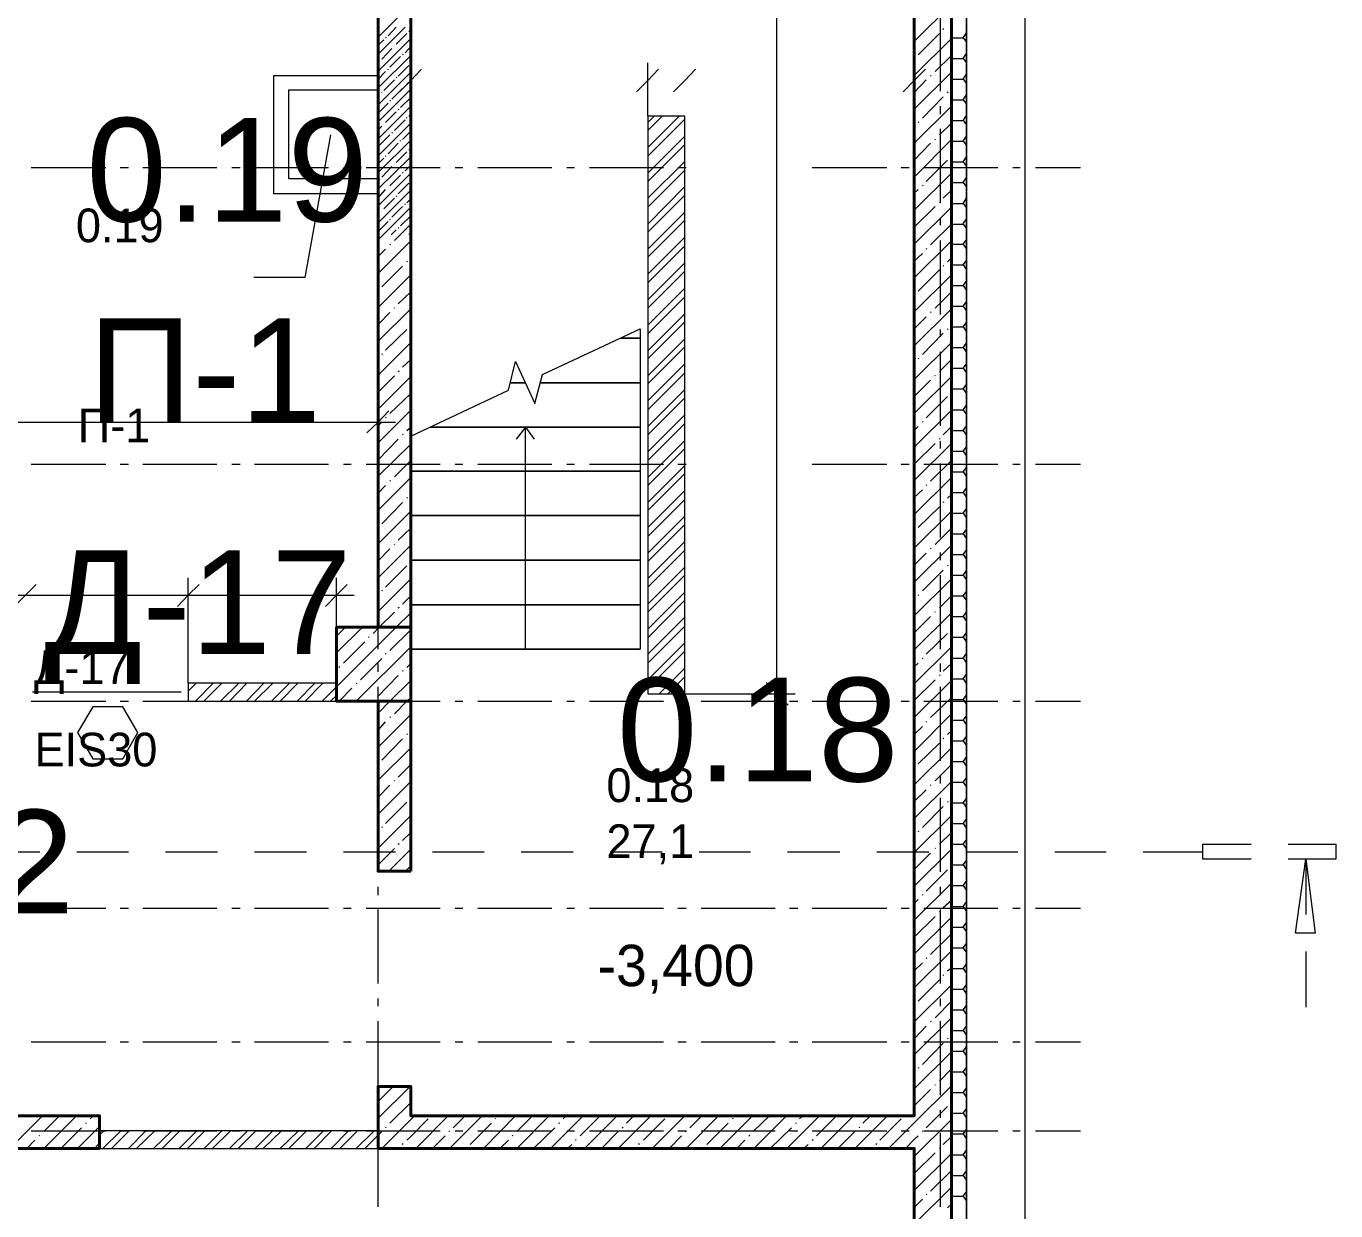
# Model space of a CAD drawing. Header units: millimetres. Extents: x -249154 to 415037, y -45458 to 354837.
# Drawn here: x -111210 to -102364, y 11477 to 19479 of the extents above; entities that cross this region are included whole.
import ezdxf

# ---------------------------------------------------------------- set-up
doc = ezdxf.new("R2010")
doc.units = ezdxf.units.MM
doc.layers.add('PDF _Текст', color=7, linetype='Continuous')
doc.styles.get("Standard").update_dxf_attribs({"font": 'arial.ttf'})

msp = doc.modelspace()

# ---------------------------------------------------------------- linework, layer by layer
at = {"lineweight": 9}
for points in [[(-145261.6, 8666.1), (-141207.4, 8666.1), (-141207.4, 909.4), (-104461.4, 909.4), (-104461.4, 23425.5), (-109621.2, 23425.5), (-118310, 23425.5), (-136505.1, 23425.5), (-136505.1, 29131.9), (-145320.9, 29131.9), (-145320.9, 28729.4)], [(-127358.8, 22925.6), (-104961.2, 22925.6), (-104961.2, 1409.2), (-140716, 1409.2)], [(-106138.9, 14851.2), (-106138.9, 18871.5), (-106138.9, 20494)], [(-108765.5, 19473), (-108613, 19625.5)], [(-105211.2, 19375.6), (-104961.2, 19625.5)], [(-108833.3, 19040.9), (-108833.3, 19540.8)], [(-108833.3, 19405.2), (-108765.5, 19473)], [(-108833.3, 19290.9), (-108651.1, 19473)], [(-108824.8, 19473), (-108824.8, 19473)], [(-108765.5, 19413.7), (-108710.4, 19473)], [(-105033.3, 19040.9), (-105033.3, 19540.8)], [(-105016.3, 19456.1), (-105012.1, 19464.5)], [(-108833.3, 19176.5), (-108613, 19396.8)], [(-108833.3, 19350.2), (-108795.1, 19388.3)], [(-108782.4, 19401), (-108778.2, 19405.2)], [(-108710.4, 19358.6), (-108638.4, 19430.7)], [(-108625.7, 19443.4), (-108621.4, 19447.6)], [(-105211.2, 19146.8), (-104961.2, 19396.8)], [(-105185.8, 19286.6), (-105041.7, 19430.7)], [(-104961.2, 19405.2), (-104961.2, 19401), (-104880.7, 19401), (-104859.6, 19371.3)], [(-104961.2, 19401), (-104961.2, 19401)], [(-104880.7, 19401), (-104859.6, 19434.9)], [(-108807.8, 19257), (-108740.1, 19329)], [(-108723.1, 19345.9), (-108723.1, 19345.9)], [(-108668, 19286.6), (-108663.8, 19290.9)], [(-108651.1, 19299.3), (-108613, 19341.7)], [(-104880.7, 19261.2), (-104859.6, 19295.1)], [(-108833.3, 19062.1), (-108613, 19282.4)], [(-108824.8, 19244.3), (-108820.5, 19248.5)], [(-108752.8, 19201.9), (-108680.7, 19273.9)], [(-108697.7, 19142.6), (-108625.7, 19214.6)], [(-108613, 19218.8), (-108613, 19112.9), (-108613, 18994.3)], [(-107011.6, 18871.5), (-107011.6, 19112.9), (-107011.6, 19231.5)], [(-105211.2, 19261.2), (-105211.2, 19261.2)], [(-105211.2, 19218.8), (-105211.2, 19112.9), (-105211.2, 18994.3)], [(-105071.4, 19172.2), (-104961.2, 19282.4)], [(-104961.2, 19265.4), (-104961.2, 19261.2), (-104880.7, 19261.2), (-104859.6, 19231.5)], [(-104961.2, 19261.2), (-104961.2, 19261.2)], [(-108833.3, 18346.2), (-109536.5, 18346.2), (-109536.5, 19146.8), (-108833.3, 19146.8)], [(-108833.3, 19121.4), (-108782.4, 19172.2)], [(-108833.3, 18947.7), (-108613, 19168)], [(-108795.1, 19045.1), (-108723.1, 19117.2)], [(-108765.5, 19184.9), (-108765.5, 19189.2)], [(-108710.4, 19129.9), (-108706.2, 19134.1)], [(-108638.4, 19087.5), (-108613, 19112.9)], [(-105211.2, 18918.1), (-104961.2, 19168)], [(-105211.2, 19032.4), (-105130.7, 19117.2)], [(-105101, 19142.6), (-105096.8, 19146.8)], [(-104961.2, 19125.6), (-104961.2, 19121.4), (-104880.7, 19121.4), (-104859.6, 19091.7)], [(-104961.2, 19121.4), (-104961.2, 19121.4)], [(-104880.7, 19121.4), (-104859.6, 19155.3)], [(-108833.3, 18833.3), (-108613, 19053.6)], [(-108807.8, 19028.2), (-108807.8, 19032.4)], [(-108740.1, 18985.8), (-108668, 19057.9)], [(-108651.1, 19074.8), (-108651.1, 19074.8)], [(-104986.7, 19028.2), (-104982.4, 19036.7)], [(-108833.3, 19007), (-108824.8, 19015.5)], [(-108833.3, 18892.6), (-108765.5, 18960.4)], [(-108833.3, 18718.9), (-108613, 18939.2)], [(-108833.3, 18884.2), (-108833.3, 18939.2)], [(-108752.8, 18973.1), (-108748.5, 18977.4)], [(-108680.7, 18930.8), (-108613, 18998.5)], [(-105211.2, 18689.3), (-104961.2, 18939.2)], [(-105156.1, 18858.7), (-105016.3, 19002.8)], [(-105033.3, 18884.2), (-105033.3, 18939.2)], [(-104961.2, 18985.8), (-104961.2, 18981.6), (-104880.7, 18981.6), (-104859.6, 18951.9)], [(-104961.2, 18981.6), (-104961.2, 18981.6)], [(-104880.7, 18981.6), (-104859.6, 19015.5)], [(-108782.4, 18829.1), (-108710.4, 18901.1)], [(-108723.1, 18774), (-108651.1, 18846)], [(-108697.7, 18913.8), (-108693.5, 18918.1)], [(-108638.4, 18858.7), (-108638.4, 18863)], [(-108625.7, 18871.5), (-108613, 18884.2)], [(-107011.6, 18829.1), (-106969.3, 18871.5)], [(-107011.6, 18659.6), (-106799.8, 18871.5)], [(-107011.6, 18774), (-106914.2, 18871.5)], [(-107011.6, 18600.3), (-106761.7, 18850.3)], [(-104961.2, 18846), (-104961.2, 18841.8), (-104880.7, 18841.8), (-104859.6, 18812.1)], [(-104961.2, 18841.8), (-104961.2, 18841.8)], [(-104880.7, 18841.8), (-104859.6, 18875.7)], [(-108833.3, 18604.6), (-108613, 18824.9)], [(-108833.3, 18778.3), (-108807.8, 18803.7)], [(-108833.3, 18286.8), (-108833.3, 18786.7)], [(-108795.1, 18816.4), (-108795.1, 18816.4)], [(-108740.1, 18757.1), (-108735.8, 18761.3)], [(-108668, 18714.7), (-108613, 18769.8)], [(-105185.8, 18829.1), (-105181.5, 18833.3)], [(-105041.7, 18744.4), (-104961.2, 18824.9)], [(-105033.3, 18286.8), (-105033.3, 18786.7)], [(-109155.2, 18744.4), (-109328.9, 17782.7), (-109672.1, 17782.7)], [(-108833.3, 18490.2), (-108613, 18710.5)], [(-108824.8, 18672.3), (-108752.8, 18744.4)], [(-108765.5, 18617.3), (-108697.7, 18689.3)], [(-108680.7, 18702), (-108680.7, 18706.2)], [(-107011.6, 18486), (-106761.7, 18735.9)], [(-107011.6, 18430.9), (-106761.7, 18680.8)], [(-105211.2, 18460.5), (-104961.2, 18714.7)], [(-105211.2, 18574.9), (-105101, 18689.3)], [(-105071.4, 18714.7), (-105067.1, 18718.9)], [(-104961.2, 18706.2), (-104961.2, 18702), (-104880.7, 18702), (-104859.6, 18672.3)], [(-104961.2, 18702), (-104961.2, 18702)], [(-104880.7, 18702), (-104859.6, 18735.9)], [(-108833.3, 18380), (-108613, 18596.1)], [(-108833.3, 18549.5), (-108795.1, 18587.6)], [(-108782.4, 18600.3), (-108778.2, 18604.6)], [(-108710.4, 18558), (-108638.4, 18630)], [(-108625.7, 18646.9), (-108621.4, 18646.9)], [(-104880.7, 18562.2), (-104859.6, 18596.1)], [(-111176, 18524.1), (-110671.8, 18524.1)], [(-110574.4, 18524.1), (-110519.3, 18524.1)], [(-110421.9, 18524.1), (-109922, 18524.1)], [(-109820.3, 18524.1), (-109765.3, 18524.1)], [(-109667.8, 18524.1), (-109167.9, 18524.1)], [(-109066.3, 18524.1), (-109015.4, 18524.1)], [(-108913.7, 18524.1), (-108413.9, 18524.1)], [(-108807.8, 18460.5), (-108740.1, 18532.5)], [(-108723.1, 18545.3), (-108723.1, 18545.3)], [(-108668, 18486), (-108663.8, 18490.2)], [(-108651.1, 18502.9), (-108613, 18541)], [(-108312.2, 18524.1), (-108261.4, 18524.1)], [(-108159.7, 18524.1), (-107659.8, 18524.1)], [(-107558.1, 18524.1), (-107507.3, 18524.1)], [(-107405.6, 18524.1), (-106905.7, 18524.1)], [(-107011.6, 18316.5), (-106761.7, 18566.4)], [(-107011.6, 18257.2), (-106761.7, 18507.1)], [(-106808.3, 18524.1), (-106753.2, 18524.1)], [(-105901.7, 18524.1), (-105397.6, 18524.1)], [(-105300.1, 18524.1), (-105245.1, 18524.1)], [(-105147.6, 18524.1), (-104647.8, 18524.1)], [(-105130.7, 18430.9), (-104986.7, 18574.9)], [(-104961.2, 18566.4), (-104961.2, 18562.2), (-104880.7, 18562.2), (-104859.6, 18532.5)], [(-104961.2, 18562.2), (-104961.2, 18562.2)], [(-104546.1, 18524.1), (-104495.2, 18524.1)], [(-104393.6, 18524.1), (-104088.6, 18524.1)], [(-108833.3, 18265.7), (-108613, 18486)], [(-108824.8, 18443.6), (-108820.5, 18447.8)], [(-108752.8, 18401.2), (-108680.7, 18473.2)], [(-108697.7, 18346.2), (-108625.7, 18418.2)], [(-105211.2, 18236), (-104961.2, 18486)], [(-105156.1, 18401.2), (-105151.9, 18405.5)], [(-104961.2, 18426.6), (-104961.2, 18422.4), (-104880.7, 18422.4), (-104859.6, 18392.8)], [(-104961.2, 18422.4), (-104961.2, 18422.4)], [(-104880.7, 18422.4), (-104859.6, 18456.3)], [(-108833.3, 18320.7), (-108782.4, 18375.8)], [(-108833.3, 18151.3), (-108613, 18371.6)], [(-108795.1, 18244.5), (-108723.1, 18316.5)], [(-108765.5, 18388.5), (-108765.5, 18388.5)], [(-108710.4, 18329.2), (-108706.2, 18333.4)], [(-108638.4, 18286.8), (-108613, 18312.3)], [(-107011.6, 18142.8), (-106761.7, 18397)], [(-107011.6, 18087.7), (-106761.7, 18337.7)], [(-105211.2, 18350.4), (-105185.8, 18375.8)], [(-105016.3, 18316.5), (-104961.2, 18371.6)], [(-104880.7, 18282.6), (-104859.6, 18316.5)], [(-108807.8, 18231.8), (-108807.8, 18231.8)], [(-108799.4, 18070.8), (-108613, 18257.2)], [(-108740.1, 18189.4), (-108668, 18261.4)], [(-108651.1, 18274.1), (-108651.1, 18278.4)], [(-107011.6, 17973.4), (-106761.7, 18223.3)], [(-105211.2, 18121.6), (-105071.4, 18261.4)], [(-105211.2, 18007.2), (-104961.2, 18257.2)], [(-105041.7, 18286.8), (-105037.5, 18291.1)], [(-104961.2, 18286.8), (-104961.2, 18282.6), (-104880.7, 18282.6), (-104859.6, 18253)], [(-104961.2, 18282.6), (-104961.2, 18282.6)], [(-108833.3, 18206.4), (-108824.8, 18214.8)], [(-108833.3, 18134.3), (-108833.3, 18185.2)], [(-108833.3, 18092), (-108765.5, 18159.8)], [(-108752.8, 18172.5), (-108748.5, 18176.7)], [(-108685, 18070.8), (-108613, 18142.8)], [(-108680.7, 18130.1), (-108613, 18197.9)], [(-107011.6, 17918.3), (-106761.7, 18168.2)], [(-105101, 18003), (-104961.2, 18142.8)], [(-105033.3, 18134.3), (-105033.3, 18185.2)], [(-104961.2, 18142.8), (-104961.2, 18147), (-104961.2, 18142.8), (-104880.7, 18142.8), (-104859.6, 18113.2)], [(-104880.7, 18147), (-104859.6, 18176.7)], [(-108833.3, 18036.9), (-108799.4, 18070.8)], [(-108744.3, 18070.8), (-108710.4, 18104.7)], [(-108723.1, 18032.7), (-108685, 18070.8)], [(-108697.7, 18117.4), (-108693.5, 18117.4)], [(-108625.7, 18075), (-108613, 18083.5)], [(-107011.6, 17803.9), (-106761.7, 18053.8)], [(-108833.3, 17532.8), (-108833.3, 18032.7)], [(-108833.3, 17808.1), (-108613, 18028.4)], [(-108833.3, 17922.5), (-108782.4, 17973.4)], [(-108752.8, 18003), (-108748.5, 18007.2)], [(-107011.6, 17744.6), (-106761.7, 17994.5)], [(-105211.2, 17778.5), (-104961.2, 18028.4)], [(-105130.7, 17973.4), (-105126.5, 17977.6)], [(-105033.3, 17532.8), (-105033.3, 18032.7)], [(-104961.2, 18003), (-104961.2, 18007.2), (-104880.7, 18007.2), (-104859.6, 17973.4)], [(-104961.2, 18007.2), (-104961.2, 18007.2)], [(-104880.7, 18007.2), (-104859.6, 18036.9)], [(-108638.4, 17888.6), (-108634.1, 17892.9)], [(-107011.6, 17630.2), (-106761.7, 17880.2)], [(-105211.2, 17892.9), (-105156.1, 17943.7)], [(-104986.7, 17888.6), (-104961.2, 17914)], [(-104880.7, 17867.4), (-104859.6, 17897.1)], [(-108833.3, 17579.4), (-108613, 17799.7)], [(-108807.8, 17719.2), (-108668, 17859)], [(-107011.6, 17575.1), (-106761.7, 17825.1)], [(-105211.2, 17549.7), (-104961.2, 17799.7)], [(-105185.8, 17689.5), (-105041.7, 17833.6)], [(-105016.3, 17859), (-105012.1, 17863.2)], [(-104961.2, 17863.2), (-104961.2, 17867.4), (-104880.7, 17867.4), (-104859.6, 17833.6)], [(-104961.2, 17867.4), (-104961.2, 17867.4)], [(-108833.3, 17693.8), (-108833.3, 17693.8)], [(-107011.6, 17460.8), (-106761.7, 17710.7)], [(-104961.2, 17723.4), (-104961.2, 17727.6), (-104880.7, 17727.6), (-104859.6, 17693.8)], [(-104961.2, 17727.6), (-104961.2, 17727.6)], [(-104880.7, 17727.6), (-104859.6, 17757.3)], [(-108697.7, 17604.8), (-108613, 17685.3)], [(-107011.6, 17401.4), (-106761.7, 17651.4)], [(-105211.2, 17664.1), (-105211.2, 17664.1)], [(-105071.4, 17575.1), (-104961.2, 17685.3)], [(-104880.7, 17587.8), (-104859.6, 17617.5)], [(-108833.3, 17350.6), (-108613, 17570.9)], [(-108833.3, 17465), (-108752.8, 17545.5)], [(-108723.1, 17575.1), (-108718.9, 17579.4)], [(-107011.6, 17287.1), (-106761.7, 17537)], [(-105211.2, 17321), (-104961.2, 17570.9)], [(-105211.2, 17435.3), (-105130.7, 17515.8)], [(-105101, 17545.5), (-105096.8, 17549.7)], [(-104961.2, 17583.6), (-104961.2, 17587.8), (-104880.7, 17587.8), (-104859.6, 17554)], [(-104961.2, 17587.8), (-104961.2, 17587.8)], [(-108833.3, 17380.3), (-108833.3, 17431.1)], [(-108782.4, 17291.3), (-108638.4, 17431.1)], [(-107011.6, 17232), (-106761.7, 17481.9)], [(-105033.3, 17380.3), (-105033.3, 17431.1)], [(-104986.7, 17431.1), (-104982.4, 17435.3)], [(-104961.2, 17443.8), (-104961.2, 17448), (-104880.7, 17448), (-104859.6, 17414.2)], [(-104961.2, 17448), (-104961.2, 17448)], [(-104880.7, 17448), (-104859.6, 17477.7)], [(-108833.3, 17121.8), (-108613, 17342.1)], [(-107011.6, 17117.6), (-106761.7, 17367.6)], [(-105211.2, 17092.2), (-104961.2, 17342.1)], [(-105156.1, 17261.6), (-105016.3, 17405.7)], [(-104880.7, 17308.2), (-104859.6, 17337.9)], [(-108833.3, 16778.7), (-108833.3, 17278.6)], [(-108807.8, 17261.6), (-108803.6, 17265.9)], [(-107011.6, 17062.5), (-106761.7, 17312.5)], [(-105033.3, 16778.7), (-105033.3, 17278.6)], [(-104961.2, 17304), (-104961.2, 17308.2), (-104880.7, 17308.2), (-104859.6, 17274.4)], [(-104961.2, 17308.2), (-104961.2, 17308.2)], [(-108668, 17176.9), (-108613, 17227.8)], [(-107011.6, 16948.2), (-106761.7, 17198.1)], [(-105185.8, 17232), (-105181.5, 17236.2)], [(-105041.7, 17147.3), (-104961.2, 17227.8)], [(-104961.2, 17164.2), (-104961.2, 17168.4), (-104880.7, 17168.4), (-104859.6, 17134.6)], [(-104961.2, 17168.4), (-104961.2, 17168.4)], [(-104880.7, 17168.4), (-104859.6, 17198.1)], [(-108833.3, 17007.5), (-108723.1, 17117.6)], [(-108833.3, 16893.1), (-108613, 17113.4)], [(-108697.7, 17147.3), (-108689.2, 17151.5)], [(-107011.6, 16888.8), (-106761.7, 17138.8)], [(-105211.2, 16863.4), (-104961.2, 17113.4)], [(-105211.2, 16977.8), (-105101, 17088)], [(-105071.4, 17117.6), (-105067.1, 17121.8)], [(-108752.8, 16863.4), (-108613, 16999)], [(-107011.6, 16774.5), (-106761.7, 17024.4)], [(-104961.2, 17024.4), (-104961.2, 17028.6), (-104880.7, 17028.6), (-104859.6, 16994.8)], [(-104961.2, 17028.6), (-104961.2, 17028.6)], [(-104880.7, 17028.6), (-104859.6, 17058.3)], [(-108833.3, 16910), (-108833.3, 16804.1), (-108833.3, 16685.5)], [(-107011.6, 16719.4), (-106761.7, 16969.3)], [(-105130.7, 16833.8), (-104986.7, 16977.8)], [(-104880.7, 16888.8), (-104859.6, 16918.5)], [(-108833.3, 16664.3), (-108613, 16884.6)], [(-108782.4, 16833.8), (-108778.2, 16838)], [(-107011.6, 16605), (-106761.7, 16855)], [(-105211.2, 16634.7), (-104961.2, 16884.6)], [(-105156.1, 16804.1), (-105151.9, 16808.4)], [(-104961.2, 16884.6), (-104961.2, 16888.8), (-104880.7, 16888.8), (-104859.6, 16855)], [(-104961.2, 16888.8), (-104961.2, 16888.8)], [(-119822.3, 16804.1), (-119580.9, 16804.1), (-112154.6, 16804.1), (-112035.9, 16804.1), (-108714.6, 16804.1)], [(-108833.3, 16778.7), (-108807.8, 16804.1)], [(-108668, 16719.4), (-108663.8, 16723.6)], [(-108638.4, 16749), (-108613, 16770.2)], [(-107837.7, 16770.2), (-107901.3, 16689.7)], [(-107837.7, 15270.6), (-107837.7, 15571.3), (-107837.7, 15872.1), (-107837.7, 16172.9), (-107837.7, 16473.7), (-107837.7, 16770.2), (-107778.4, 16689.7)], [(-107011.6, 16545.7), (-106761.7, 16795.6)], [(-105211.2, 16749), (-105185.8, 16774.5)], [(-105016.3, 16719.4), (-104961.2, 16774.5)], [(-104961.2, 16744.8), (-104961.2, 16749), (-104880.7, 16749), (-104859.6, 16715.2)], [(-104961.2, 16749), (-104961.2, 16749)], [(-104880.7, 16749), (-104859.6, 16778.7)], [(-108833.3, 16549.9), (-108697.7, 16689.7)], [(-108833.3, 16626.2), (-108833.3, 16677)], [(-108833.3, 16439.8), (-108613, 16655.8)], [(-107011.6, 16431.3), (-106761.7, 16681.3)], [(-105211.2, 16410.1), (-104961.2, 16660.1)], [(-105211.2, 16520.3), (-105071.4, 16660.1)], [(-105041.7, 16689.7), (-105037.5, 16694)], [(-105033.3, 16626.2), (-105033.3, 16677)], [(-104880.7, 16609.2), (-104859.6, 16638.9)], [(-108723.1, 16435.6), (-108613, 16545.7)], [(-107011.6, 16376.3), (-106761.7, 16626.2)], [(-105101, 16405.9), (-104961.2, 16545.7)], [(-104961.2, 16605), (-104961.2, 16609.2), (-104880.7, 16609.2), (-104859.6, 16575.4)], [(-104961.2, 16609.2), (-104961.2, 16609.2)], [(-111176, 16520.3), (-110671.8, 16520.3)], [(-110574.4, 16520.3), (-110519.3, 16520.3)], [(-110421.9, 16520.3), (-109922, 16520.3)], [(-109820.3, 16520.3), (-109765.3, 16520.3)], [(-109667.8, 16520.3), (-109167.9, 16520.3)], [(-109066.3, 16520.3), (-109015.4, 16520.3)], [(-108913.7, 16520.3), (-108413.9, 16520.3)], [(-108833.3, 16024.6), (-108833.3, 16524.5)], [(-108312.2, 16520.3), (-108261.4, 16520.3)], [(-108159.7, 16520.3), (-107659.8, 16520.3)], [(-107558.1, 16520.3), (-107507.3, 16520.3)], [(-107405.6, 16520.3), (-106905.7, 16520.3)], [(-107011.6, 16261.9), (-106761.7, 16511.8)], [(-107011.6, 16206.8), (-106761.7, 16456.7)], [(-106808.3, 16520.3), (-106753.2, 16520.3)], [(-105901.7, 16520.3), (-105397.6, 16520.3)], [(-105300.1, 16520.3), (-105245.1, 16520.3)], [(-105147.6, 16520.3), (-104647.8, 16520.3)], [(-105033.3, 16024.6), (-105033.3, 16524.5)], [(-104961.2, 16465.2), (-104961.2, 16469.5), (-104880.7, 16469.5), (-104859.6, 16435.6)], [(-104961.2, 16469.5), (-104961.2, 16469.5)], [(-104880.7, 16469.5), (-104859.6, 16499.1)], [(-104546.1, 16520.3), (-104495.2, 16520.3)], [(-104393.6, 16520.3), (-104088.6, 16520.3)], [(-108833.3, 16211), (-108613, 16431.3)], [(-108833.3, 16325.4), (-108782.4, 16376.3)], [(-108752.8, 16405.9), (-108748.5, 16410.1)], [(-105211.2, 16181.4), (-104961.2, 16431.3)], [(-105130.7, 16376.3), (-105126.5, 16380.5)], [(-108638.4, 16291.5), (-108634.1, 16295.8)], [(-107011.6, 16092.4), (-106761.7, 16342.4)], [(-107011.6, 16033.1), (-106761.7, 16283.1)], [(-105211.2, 16295.8), (-105156.1, 16346.6)], [(-104986.7, 16291.5), (-104961.2, 16316.9)], [(-104961.2, 16325.4), (-104961.2, 16329.7), (-104880.7, 16329.7), (-104859.6, 16295.8)], [(-104961.2, 16329.7), (-104961.2, 16329.7)], [(-104880.7, 16329.7), (-104859.6, 16359.3)], [(-108833.3, 15982.3), (-108613, 16202.6)], [(-108807.8, 16117.8), (-108668, 16261.9)], [(-105211.2, 15952.6), (-104961.2, 16202.6)], [(-105185.8, 16092.4), (-105041.7, 16232.2)], [(-105016.3, 16261.9), (-105012.1, 16266.1)], [(-104961.2, 16185.6), (-104961.2, 16189.9), (-104880.7, 16189.9), (-104859.6, 16156)], [(-104961.2, 16189.9), (-104961.2, 16189.9)], [(-104880.7, 16189.9), (-104859.6, 16219.5)], [(-107011.6, 15918.7), (-106761.7, 16168.7)], [(-107011.6, 15863.7), (-106761.7, 16113.6)], [(-108833.3, 16096.7), (-108833.3, 16096.7)], [(-108697.7, 16007.7), (-108613, 16088.2)], [(-105211.2, 16067), (-105211.2, 16067)], [(-105071.4, 15978), (-104961.2, 16088.2)], [(-104961.2, 16045.8), (-104961.2, 16050.1), (-104880.7, 16050.1), (-104859.6, 16016.2)], [(-104961.2, 16050.1), (-104961.2, 16050.1)], [(-104880.7, 16050.1), (-104859.6, 16079.7)], [(-108833.3, 15753.5), (-108613, 15973.8)], [(-108833.3, 15867.9), (-108752.8, 15948.4)], [(-108833.3, 15872.1), (-108833.3, 15923)], [(-108723.1, 15978), (-108718.9, 15982.3)], [(-107011.6, 15749.3), (-106761.7, 15999.2)], [(-107011.6, 15690), (-106761.7, 15939.9)], [(-105211.2, 15723.9), (-104961.2, 15973.8)], [(-105101, 15948.4), (-105096.8, 15952.6)], [(-105033.3, 15872.1), (-105033.3, 15923)], [(-104880.7, 15910.3), (-104859.6, 15939.9)], [(-108782.4, 15690), (-108638.4, 15834)], [(-105211.2, 15838.2), (-105130.7, 15918.7)], [(-104986.7, 15834), (-104982.4, 15838.2)], [(-104961.2, 15906), (-104961.2, 15910.3), (-104880.7, 15910.3), (-104859.6, 15876.4)], [(-104961.2, 15910.3), (-104961.2, 15910.3)], [(-110116.9, 15041.8), (-110116.9, 15634.9), (-110116.9, 15753.5)], [(-109112.9, 15041.8), (-109112.9, 15634.9), (-109112.9, 15753.5)], [(-108833.3, 15270.6), (-108833.3, 15770.5)], [(-108833.3, 15524.7), (-108613, 15745)], [(-107011.6, 15575.6), (-106761.7, 15825.5)], [(-107011.6, 15520.5), (-106761.7, 15770.5)], [(-105211.2, 15495.1), (-104961.2, 15745)], [(-105156.1, 15664.5), (-105016.3, 15804.3)], [(-105033.3, 15270.6), (-105033.3, 15770.5)], [(-104961.2, 15766.2), (-104961.2, 15770.5), (-104880.7, 15770.5), (-104859.6, 15736.6)], [(-104961.2, 15770.5), (-104961.2, 15770.5)], [(-104880.7, 15770.5), (-104859.6, 15800.1)], [(-108807.8, 15664.5), (-108803.6, 15668.8)], [(-104880.7, 15630.7), (-104859.6, 15660.3)], [(-111336.9, 15634.9), (-110116.9, 15634.9), (-108994.2, 15634.9)], [(-108668, 15575.6), (-108613, 15630.7)], [(-107011.6, 15406.1), (-106761.7, 15656.1)], [(-107011.6, 15346.8), (-106761.7, 15601)], [(-105185.8, 15634.9), (-105181.5, 15639.1)], [(-105041.7, 15550.2), (-104961.2, 15630.7)], [(-104961.2, 15626.4), (-104961.2, 15630.7), (-104880.7, 15630.7), (-104859.6, 15596.8)], [(-104961.2, 15630.7), (-104961.2, 15630.7)], [(-109112.9, 15016.4), (-108710.4, 15418.8), (-108613, 15516.3)], [(-108867.1, 15376.5), (-108824.8, 15418.8), (-108723.1, 15520.5)], [(-108697.7, 15550.2), (-108689.2, 15554.4)], [(-107011.6, 15236.7), (-106761.7, 15486.6)], [(-105211.2, 15266.3), (-104961.2, 15516.3)], [(-105211.2, 15380.7), (-105101, 15490.9)], [(-105071.4, 15520.5), (-105067.1, 15524.7)], [(-104961.2, 15486.6), (-104961.2, 15490.9), (-104880.7, 15490.9), (-104859.6, 15457)], [(-104961.2, 15490.9), (-104961.2, 15490.9)], [(-104880.7, 15490.9), (-104859.6, 15520.5)], [(-109112.9, 15245.1), (-108939.2, 15418.8)], [(-109112.9, 15359.5), (-109053.5, 15418.8)], [(-108752.8, 15262.1), (-108613, 15401.9)], [(-107011.6, 15177.4), (-106761.7, 15427.3)], [(-109066.3, 15177.4), (-108922.2, 15321.4)], [(-108896.8, 15351.1), (-108892.6, 15355.3)], [(-107011.6, 15063), (-106761.7, 15312.9)], [(-105130.7, 15236.7), (-104986.7, 15376.5)], [(-104961.2, 15346.8), (-104961.2, 15351.1), (-104880.7, 15351.1), (-104859.6, 15317.2)], [(-104961.2, 15351.1), (-104961.2, 15351.1)], [(-104880.7, 15351.1), (-104859.6, 15380.7)], [(-108981.5, 14918.9), (-108613, 15287.5)], [(-108782.4, 15236.7), (-108778.2, 15240.9)], [(-108613, 15270.6), (-107062.5, 15270.6)], [(-107011.6, 15007.9), (-106761.7, 15257.9)], [(-105211.2, 15037.6), (-104961.2, 15287.5)], [(-104880.7, 15211.3), (-104859.6, 15240.9)], [(-109095.9, 15147.7), (-109091.7, 15156.2)], [(-108951.9, 15063), (-108807.8, 15207)], [(-108833.3, 15118.1), (-108833.3, 15173.1)], [(-108668, 15122.3), (-108663.8, 15126.5)], [(-108638.4, 15147.7), (-108613, 15173.1)], [(-106935.4, 14969.8), (-106761.7, 15143.5)], [(-105211.2, 15151.9), (-105185.8, 15177.4)], [(-105156.1, 15207), (-105151.9, 15211.3)], [(-105033.3, 15118.1), (-105033.3, 15173.1)], [(-105016.3, 15122.3), (-104961.2, 15173.1)], [(-104961.2, 15207), (-104961.2, 15211.3), (-104880.7, 15211.3), (-104859.6, 15177.4)], [(-104961.2, 15211.3), (-104961.2, 15211.3)], [(-110116.9, 14986.7), (-110061.8, 15041.8)], [(-110066, 14918.9), (-109947.4, 15041.8)], [(-110011, 14918.9), (-109888.1, 15041.8)], [(-109896.6, 14918.9), (-109773.7, 15041.8)], [(-109837.3, 14918.9), (-109718.7, 15041.8)], [(-109722.9, 14918.9), (-109604.3, 15041.8)], [(-109667.8, 14918.9), (-109545, 15041.8)], [(-109553.4, 14918.9), (-109430.6, 15041.8)], [(-109494.1, 14918.9), (-109375.5, 15041.8)], [(-109379.7, 14918.9), (-109261.1, 15041.8)], [(-109324.7, 14918.9), (-109206.1, 15041.8)], [(-108981.5, 15037.6), (-108977.3, 15041.8)], [(-108837.5, 14948.6), (-108697.7, 15092.6)], [(-108833.3, 14838.5), (-108752.8, 14918.9), (-108613, 15058.7)], [(-106876.1, 14969.8), (-106761.7, 15084.2)], [(-105211.2, 14923.2), (-105071.4, 15063)], [(-105211.2, 14808.8), (-104961.2, 15058.7)], [(-105041.7, 15092.6), (-105037.5, 15096.9)], [(-104961.2, 15067.2), (-104961.2, 15071.5), (-104880.7, 15071.5), (-104859.6, 15037.6)], [(-104961.2, 15071.5), (-104961.2, 15071.5)], [(-104880.7, 15071.5), (-104859.6, 15101.1)], [(-111167.5, 14982.5), (-110163.5, 14982.5)], [(-109210.3, 14918.9), (-109112.9, 15016.4)], [(-109155.2, 14918.9), (-109112.9, 14957.1)], [(-109095.9, 14918.9), (-109011.2, 15007.9)], [(-108833.3, 14516.5), (-108833.3, 15016.4)], [(-106761.7, 14969.8), (-106761.7, 14969.8)], [(-106761.7, 14969.8), (-106138.9, 14969.8), (-106016.1, 14969.8)], [(-105033.3, 14516.5), (-105033.3, 15016.4)], [(-104880.7, 14931.7), (-104859.6, 14961.3)], [(-111176, 14918.9), (-110671.8, 14918.9)], [(-110574.4, 14918.9), (-110519.3, 14918.9)], [(-110421.9, 14918.9), (-109922, 14918.9)], [(-109820.3, 14918.9), (-109765.3, 14918.9)], [(-109667.8, 14918.9), (-109167.9, 14918.9)], [(-109066.3, 14918.9), (-109015.4, 14918.9)], [(-108913.7, 14918.9), (-108413.9, 14918.9)], [(-108867.1, 14923.2), (-108862.9, 14927.4)], [(-108723.1, 14834.2), (-108638.4, 14918.9), (-108613, 14944.4)], [(-108312.2, 14918.9), (-108261.4, 14918.9)], [(-108159.7, 14918.9), (-107659.8, 14918.9)], [(-107558.1, 14918.9), (-107507.3, 14918.9)], [(-107405.6, 14918.9), (-106905.7, 14918.9)], [(-106808.3, 14918.9), (-106753.2, 14918.9)], [(-106651.5, 14918.9), (-106151.7, 14918.9)], [(-106054.2, 14918.9), (-105999.1, 14918.9)], [(-105901.7, 14918.9), (-105397.6, 14918.9)], [(-105300.1, 14918.9), (-105245.1, 14918.9)], [(-105147.6, 14918.9), (-104647.8, 14918.9)], [(-105101, 14808.8), (-104961.2, 14944.4)], [(-104961.2, 14927.4), (-104961.2, 14931.7), (-104880.7, 14931.7), (-104859.6, 14897.8)], [(-104961.2, 14931.7), (-104961.2, 14931.7)], [(-104546.1, 14918.9), (-104495.2, 14918.9)], [(-104393.6, 14918.9), (-104088.6, 14918.9)], [(-108833.3, 14609.7), (-108613, 14830)], [(-108833.3, 14724.1), (-108782.4, 14779.1)], [(-108752.8, 14808.8), (-108748.5, 14813)], [(-105211.2, 14580), (-104961.2, 14834.2)], [(-105130.7, 14779.1), (-105126.5, 14783.4)], [(-104961.2, 14787.6), (-104961.2, 14791.9), (-104880.7, 14791.9), (-104859.6, 14758)], [(-104961.2, 14791.9), (-104961.2, 14791.9)], [(-104880.7, 14791.9), (-104859.6, 14821.5)], [(-108638.4, 14694.4), (-108634.1, 14698.7)], [(-105211.2, 14694.4), (-105156.1, 14749.5)], [(-104986.7, 14694.4), (-104961.2, 14719.8)], [(-108833.3, 14385.2), (-108613, 14605.5)], [(-108807.8, 14520.7), (-108668, 14664.8)], [(-105211.2, 14355.5), (-104961.2, 14605.5)], [(-105185.8, 14495.3), (-105041.7, 14635.1)], [(-105016.3, 14664.8), (-105012.1, 14669)], [(-104961.2, 14647.8), (-104961.2, 14652.1), (-104880.7, 14652.1), (-104859.6, 14618.2)], [(-104961.2, 14652.1), (-104961.2, 14652.1)], [(-104880.7, 14652.1), (-104859.6, 14681.7)], [(-104961.2, 14508), (-104961.2, 14512.3), (-104880.7, 14512.3), (-104859.6, 14478.4)], [(-104961.2, 14512.3), (-104961.2, 14512.3)], [(-104880.7, 14512.3), (-104859.6, 14541.9)], [(-108833.3, 14499.6), (-108833.3, 14499.6)], [(-108833.3, 14364), (-108833.3, 14419.1)], [(-108697.7, 14406.4), (-108613, 14491.1)], [(-105211.2, 14469.9), (-105211.2, 14469.9)], [(-105071.4, 14380.9), (-104961.2, 14491.1)], [(-105033.3, 14364), (-105033.3, 14419.1)], [(-108833.3, 14156.4), (-108613, 14376.7)], [(-108833.3, 14270.8), (-108752.8, 14351.3)], [(-108723.1, 14380.9), (-108718.9, 14385.2)], [(-105211.2, 14126.8), (-104961.2, 14376.7)], [(-105101, 14351.3), (-105096.8, 14355.5)], [(-104961.2, 14368.2), (-104961.2, 14372.5), (-104880.7, 14372.5), (-104859.6, 14338.6)], [(-104961.2, 14372.5), (-104961.2, 14372.5)], [(-104880.7, 14372.5), (-104859.6, 14402.1)], [(-108833.3, 13766.7), (-108833.3, 14266.6)], [(-105211.2, 14241.1), (-105130.7, 14321.6)], [(-105033.3, 13766.7), (-105033.3, 14266.6)], [(-104880.7, 14232.7), (-104859.6, 14262.3)], [(-108782.4, 14092.9), (-108638.4, 14236.9)], [(-105156.1, 14067.4), (-105016.3, 14207.2)], [(-104986.7, 14236.9), (-104982.4, 14241.1)], [(-104961.2, 14228.4), (-104961.2, 14232.7), (-104880.7, 14232.7), (-104859.6, 14198.8)], [(-104961.2, 14232.7), (-104961.2, 14232.7)], [(-108833.3, 13927.6), (-108613, 14147.9)], [(-108807.8, 14067.4), (-108803.6, 14071.7)], [(-105211.2, 13898), (-104961.2, 14147.9)], [(-104961.2, 14088.6), (-104961.2, 14092.9), (-104880.7, 14092.9), (-104859.6, 14059)], [(-104961.2, 14092.9), (-104961.2, 14092.9)], [(-104880.7, 14092.9), (-104859.6, 14122.5)], [(-108668, 13978.5), (-108613, 14033.6)], [(-105185.8, 14037.8), (-105181.5, 14042)], [(-105041.7, 13953.1), (-104961.2, 14033.6)], [(-104880.7, 13953.1), (-104859.6, 13982.7)], [(-111468.3, 13902.2), (-111116.6, 13902.2)], [(-110866.7, 13902.2), (-110519.3, 13902.2)], [(-110269.4, 13902.2), (-109917.8, 13902.2)], [(-109667.8, 13902.2), (-109316.2, 13902.2)], [(-109066.3, 13902.2), (-108714.6, 13902.2)], [(-108833.3, 13813.3), (-108723.1, 13923.4)], [(-108761.2, 13770.9), (-108613, 13919.2)], [(-108697.7, 13953.1), (-108689.2, 13957.3)], [(-108464.7, 13902.2), (-108117.3, 13902.2)], [(-107867.4, 13902.2), (-107515.8, 13902.2)], [(-107265.8, 13902.2), (-106914.2, 13902.2)], [(-106664.2, 13902.2), (-106316.9, 13902.2)], [(-106066.9, 13902.2), (-105715.3, 13902.2)], [(-105465.4, 13902.2), (-105113.7, 13902.2)], [(-105211.2, 13669.2), (-104961.2, 13919.2)], [(-105211.2, 13783.6), (-105101, 13893.8)], [(-105071.4, 13923.4), (-105067.1, 13927.6)], [(-104961.2, 13948.8), (-104961.2, 13953.1), (-104880.7, 13953.1), (-104859.6, 13919.2)], [(-104961.2, 13953.1), (-104961.2, 13953.1)], [(-104863.8, 13902.2), (-104512.2, 13902.2)], [(-104262.2, 13902.2), (-103914.9, 13902.2)], [(-103664.9, 13902.2), (-103262.5, 13902.2)], [(-102936.3, 13851.4), (-103262.5, 13851.4), (-103262.5, 13953.1), (-102936.3, 13953.1)], [(-102686.3, 13953.1), (-102364.4, 13953.1), (-102364.4, 13851.4), (-102686.3, 13851.4)], [(-108651.1, 13770.9), (-108613, 13804.8)], [(-104961.2, 13809), (-104961.2, 13813.3), (-104880.7, 13813.3), (-104859.6, 13779.4)], [(-104961.2, 13813.3), (-104961.2, 13813.3)], [(-104880.7, 13813.3), (-104859.6, 13842.9)], [(-102567.7, 13851.4), (-102567.7, 13478.6)], [(-105130.7, 13635.3), (-104986.7, 13779.4)], [(-108833.3, 13609.9), (-108833.3, 13665)], [(-105211.2, 13440.5), (-104961.2, 13690.4)], [(-105033.3, 13609.9), (-105033.3, 13665)], [(-104961.2, 13669.2), (-104961.2, 13673.5), (-104880.7, 13673.5), (-104859.6, 13639.6)], [(-104961.2, 13673.5), (-104961.2, 13673.5)], [(-104880.7, 13673.5), (-104859.6, 13703.1)], [(-105211.2, 13554.8), (-105185.8, 13580.3)], [(-105156.1, 13609.9), (-105151.9, 13614.2)], [(-105016.3, 13525.2), (-104961.2, 13576)], [(-104961.2, 13533.7), (-104880.7, 13533.7), (-104859.6, 13499.8)], [(-104961.2, 13533.7), (-104961.2, 13533.7)], [(-104961.2, 13533.7), (-104961.2, 13533.7)], [(-104880.7, 13533.7), (-104859.6, 13563.3)], [(-111176, 13521), (-110671.8, 13521)], [(-110574.4, 13521), (-110519.3, 13521)], [(-110421.9, 13521), (-109922, 13521)], [(-109820.3, 13521), (-109765.3, 13521)], [(-109667.8, 13521), (-109167.9, 13521)], [(-109066.3, 13521), (-109015.4, 13521)], [(-108913.7, 13521), (-108413.9, 13521)], [(-108833.3, 13012.6), (-108833.3, 13512.5)], [(-108312.2, 13521), (-108261.4, 13521)], [(-108159.7, 13521), (-107659.8, 13521)], [(-107558.1, 13521), (-107507.3, 13521)], [(-107405.6, 13521), (-106905.7, 13521)], [(-106808.3, 13521), (-106753.2, 13521)], [(-106651.5, 13521), (-106151.7, 13521)], [(-106054.2, 13521), (-105999.1, 13521)], [(-105901.7, 13521), (-105397.6, 13521)], [(-105300.1, 13521), (-105245.1, 13521)], [(-105211.2, 13326.1), (-105071.4, 13465.9)], [(-105211.2, 13211.7), (-104961.2, 13461.6)], [(-105147.6, 13521), (-104647.8, 13521)], [(-105041.7, 13495.5), (-105037.5, 13499.8)], [(-105033.3, 13012.6), (-105033.3, 13512.5)], [(-104546.1, 13521), (-104495.2, 13521)], [(-104393.6, 13521), (-104088.6, 13521)], [(-104961.2, 13393.9), (-104880.7, 13393.9), (-104859.6, 13360)], [(-104961.2, 13393.9), (-104961.2, 13393.9)], [(-104961.2, 13393.9), (-104961.2, 13393.9)], [(-104880.7, 13393.9), (-104859.6, 13423.5)], [(-105101, 13207.5), (-104961.2, 13347.3)], [(-104880.7, 13254.1), (-104859.6, 13283.7)], [(-105211.2, 12982.9), (-104961.2, 13232.9)], [(-105130.7, 13182), (-105126.5, 13186.3)], [(-104961.2, 13254.1), (-104880.7, 13254.1), (-104859.6, 13220.2)], [(-104961.2, 13254.1), (-104961.2, 13254.1)], [(-104961.2, 13254.1), (-104961.2, 13254.1)], [(-102567.7, 13228.6), (-102567.7, 12851.6)], [(-105211.2, 13097.3), (-105156.1, 13152.4)], [(-104986.7, 13097.3), (-104961.2, 13118.5)], [(-104961.2, 13114.3), (-104880.7, 13114.3), (-104859.6, 13080.4)], [(-104961.2, 13114.3), (-104961.2, 13114.3)], [(-104961.2, 13114.3), (-104961.2, 13114.3)], [(-104880.7, 13114.3), (-104859.6, 13143.9)], [(-105211.2, 12754.2), (-104961.2, 13004.1)], [(-105185.8, 12894), (-105041.7, 13038)], [(-105016.3, 13067.7), (-105012.1, 13071.9)], [(-104880.7, 12974.5), (-104859.6, 13004.1)], [(-104961.2, 12974.5), (-104880.7, 12974.5), (-104859.6, 12940.6)], [(-104961.2, 12974.5), (-104961.2, 12974.5)], [(-104961.2, 12974.5), (-104961.2, 12974.5)], [(-108833.3, 12860.1), (-108833.3, 12910.9)], [(-105211.2, 12868.6), (-105211.2, 12872.8)], [(-105071.4, 12779.6), (-104961.2, 12894)], [(-105033.3, 12860.1), (-105033.3, 12910.9)], [(-104961.2, 12834.7), (-104880.7, 12834.7), (-104859.6, 12800.8)], [(-104961.2, 12834.7), (-104961.2, 12834.7)], [(-104961.2, 12834.7), (-104961.2, 12834.7)], [(-104880.7, 12834.7), (-104859.6, 12864.3)], [(-108833.3, 12258.5), (-108833.3, 12758.4)], [(-105211.2, 12529.7), (-104961.2, 12779.6)], [(-105101, 12754.2), (-105096.8, 12758.4)], [(-105033.3, 12258.5), (-105033.3, 12758.4)], [(-105211.2, 12639.8), (-105130.7, 12724.5)], [(-104961.2, 12694.9), (-104880.7, 12694.9), (-104859.6, 12661)], [(-104961.2, 12694.9), (-104961.2, 12694.9)], [(-104961.2, 12694.9), (-104961.2, 12694.9)], [(-104880.7, 12694.9), (-104859.6, 12724.5)], [(-111176, 12618.6), (-110671.8, 12618.6)], [(-110574.4, 12618.6), (-110519.3, 12618.6)], [(-110421.9, 12618.6), (-109922, 12618.6)], [(-109820.3, 12618.6), (-109765.3, 12618.6)], [(-109667.8, 12618.6), (-109167.9, 12618.6)], [(-109066.3, 12618.6), (-109015.4, 12618.6)], [(-108913.7, 12618.6), (-108413.9, 12618.6)], [(-108312.2, 12618.6), (-108261.4, 12618.6)], [(-108159.7, 12618.6), (-107659.8, 12618.6)], [(-107558.1, 12618.6), (-107507.3, 12618.6)], [(-107405.6, 12618.6), (-106905.7, 12618.6)], [(-106808.3, 12618.6), (-106753.2, 12618.6)], [(-106651.5, 12618.6), (-106151.7, 12618.6)], [(-106054.2, 12618.6), (-105999.1, 12618.6)], [(-105901.7, 12618.6), (-105397.6, 12618.6)], [(-105300.1, 12618.6), (-105245.1, 12618.6)], [(-105156.1, 12466.1), (-105016.3, 12610.1)], [(-105147.6, 12618.6), (-104647.8, 12618.6)], [(-104986.7, 12639.8), (-104982.4, 12644)], [(-104880.7, 12555.1), (-104859.6, 12584.7)], [(-104546.1, 12618.6), (-104495.2, 12618.6)], [(-104393.6, 12618.6), (-104088.6, 12618.6)], [(-105211.2, 12300.9), (-104961.2, 12550.8)], [(-104961.2, 12555.1), (-104880.7, 12555.1), (-104859.6, 12521.2)], [(-104961.2, 12555.1), (-104961.2, 12555.1)], [(-104961.2, 12555.1), (-104961.2, 12555.1)], [(-105185.8, 12440.7), (-105181.5, 12444.9)], [(-105041.7, 12351.7), (-104961.2, 12436.5)], [(-104961.2, 12415.3), (-104880.7, 12415.3), (-104859.6, 12381.4)], [(-104961.2, 12415.3), (-104961.2, 12415.3)], [(-104961.2, 12415.3), (-104961.2, 12415.3)], [(-104880.7, 12415.3), (-104859.6, 12444.9)], [(-108833.3, 12101.8), (-108617.2, 12317.8)], [(-108833.3, 12216.2), (-108731.6, 12317.8)], [(-105384.9, 11898.4), (-105211.2, 12072.1), (-104961.2, 12322.1)], [(-105211.2, 12186.5), (-105101, 12296.7)], [(-105071.4, 12326.3), (-105067.1, 12330.5)], [(-104880.7, 12275.5), (-104859.6, 12305.1)], [(-108752.8, 12067.9), (-108613, 12207.7)], [(-104961.2, 12275.5), (-104880.7, 12275.5), (-104859.6, 12241.6)], [(-104961.2, 12275.5), (-104961.2, 12275.5)], [(-104961.2, 12275.5), (-104961.2, 12275.5)], [(-111320, 11898.4), (-111099.7, 12118.7)], [(-111091.2, 11898.4), (-110870.9, 12118.7)], [(-111091.2, 12012.8), (-110985.3, 12118.7)], [(-110777.7, 12097.5), (-110756.6, 12118.7)], [(-108833.3, 12106), (-108833.3, 12156.9)], [(-108807.8, 11898.4), (-108613, 12093.3), (-108587.5, 12118.7)], [(-108579.1, 11898.4), (-108358.8, 12118.7)], [(-108350.3, 11898.4), (-108130, 12118.7)], [(-108324.9, 12038.2), (-108244.4, 12118.7)], [(-108121.6, 11898.4), (-107905.5, 12118.7)], [(-107897, 11898.4), (-107676.7, 12118.7)], [(-107897, 12012.8), (-107791.1, 12118.7)], [(-107668.3, 11898.4), (-107448, 12118.7)], [(-107583.5, 12097.5), (-107562.4, 12118.7)], [(-107469.2, 11983.2), (-107333.6, 12118.7)], [(-107439.5, 11898.4), (-107219.2, 12118.7)], [(-107210.7, 11898.4), (-106990.4, 12118.7)], [(-107155.7, 12067.9), (-107104.8, 12118.7)], [(-106982, 11898.4), (-106761.7, 12118.7)], [(-106753.2, 11898.4), (-106532.9, 12118.7)], [(-106727.8, 12038.2), (-106647.3, 12118.7)], [(-106524.5, 11898.4), (-106304.2, 12118.7)], [(-106299.9, 12012.8), (-106189.8, 12118.7)], [(-106295.7, 11898.4), (-106075.4, 12118.7)], [(-106071.2, 11898.4), (-105850.9, 12118.7)], [(-105986.4, 12097.5), (-105965.3, 12118.7)], [(-105872.1, 11983.2), (-105736.5, 12118.7)], [(-105842.4, 11898.4), (-105622.1, 12118.7)], [(-105613.6, 11898.4), (-105393.3, 12118.7)], [(-105558.6, 12067.9), (-105507.7, 12118.7)], [(-105130.7, 12038.2), (-104986.7, 12182.3)], [(-105033.3, 12106), (-105033.3, 12156.9)], [(-104961.2, 12135.7), (-104880.7, 12135.7), (-104859.6, 12101.8)], [(-104961.2, 12135.7), (-104961.2, 12135.7)], [(-104961.2, 12135.7), (-104961.2, 12135.7)], [(-104880.7, 12135.7), (-104859.6, 12165.3)], [(-110976.8, 11898.4), (-110837, 12038.2)], [(-110862.5, 11898.4), (-110714.2, 12046.7)], [(-110807.4, 12067.9), (-110803.2, 12072.1)], [(-108782.4, 12038.2), (-108778.2, 12042.5)], [(-108638.4, 11953.5), (-108613, 11978.9), (-108494.3, 12097.5)], [(-108210.5, 11923.9), (-108066.5, 12067.9)], [(-108041.1, 12097.5), (-108036.8, 12101.8)], [(-107782.6, 11898.4), (-107638.6, 12038.2)], [(-107613.2, 12067.9), (-107604.7, 12072.1)], [(-107185.3, 12038.2), (-107176.8, 12042.5)], [(-107041.3, 11953.5), (-106897.2, 12097.5)], [(-106613.4, 11923.9), (-106469.4, 12067.9)], [(-106439.7, 12097.5), (-106435.5, 12101.8)], [(-106185.5, 11898.4), (-106041.5, 12038.2)], [(-106011.9, 12067.9), (-106007.6, 12072.1)], [(-105584, 12038.2), (-105579.7, 12042.5)], [(-105444.2, 11953.5), (-105300.1, 12097.5)], [(-105211.2, 11843.4), (-104961.2, 12093.3)], [(-111205.6, 11898.4), (-111150.5, 11953.5)], [(-111176, 12017.1), (-110671.8, 12017.1)], [(-111120.9, 11983.2), (-111116.6, 11987.4)], [(-110714.2, 11987.4), (-110684.5, 12017.1)], [(-110693, 11898.4), (-110570.2, 12017.1)], [(-110633.7, 11898.4), (-110515.1, 12017.1)], [(-110574.4, 12017.1), (-110519.3, 12017.1)], [(-110519.3, 11898.4), (-110400.7, 12017.1)], [(-110464.2, 11898.4), (-110341.4, 12017.1)], [(-110421.9, 12017.1), (-109922, 12017.1)], [(-110349.9, 11898.4), (-110227, 12017.1)], [(-110290.6, 11898.4), (-110171.9, 12017.1)], [(-110176.2, 11898.4), (-110057.6, 12017.1)], [(-110121.1, 11898.4), (-110002.5, 12017.1)], [(-110006.7, 11898.4), (-109888.1, 12017.1)], [(-109951.7, 11898.4), (-109828.8, 12017.1)], [(-109837.3, 11898.4), (-109714.4, 12017.1)], [(-109820.3, 12017.1), (-109765.3, 12017.1)], [(-109778, 11898.4), (-109659.3, 12017.1)], [(-109667.8, 12017.1), (-109167.9, 12017.1)], [(-109663.6, 11898.4), (-109545, 12017.1)], [(-109608.5, 11898.4), (-109485.7, 12017.1)], [(-109494.1, 11898.4), (-109371.3, 12017.1)], [(-109434.8, 11898.4), (-109316.2, 12017.1)], [(-109320.4, 11898.4), (-109201.8, 12017.1)], [(-109265.4, 11898.4), (-109146.7, 12017.1)], [(-109151, 11898.4), (-109032.4, 12017.1)], [(-109091.7, 11898.4), (-108973.1, 12017.1)], [(-109066.3, 12017.1), (-109015.4, 12017.1)], [(-108981.5, 11898.4), (-108858.7, 12017.1)], [(-108922.2, 11898.4), (-108833.3, 11987.4)], [(-108913.7, 12017.1), (-108413.9, 12017.1)], [(-108833.3, 11987.4), (-108807.8, 12012.8)], [(-108833.3, 11504.5), (-108833.3, 12004.3)], [(-108464.7, 11898.4), (-108380, 11983.2)], [(-108354.6, 12012.8), (-108350.3, 12017.1)], [(-108312.2, 12017.1), (-108261.4, 12017.1)], [(-108159.7, 12017.1), (-107659.8, 12017.1)], [(-108011.4, 11898.4), (-107952.1, 11953.5)], [(-107926.7, 11983.2), (-107922.4, 11987.4)], [(-107558.1, 12017.1), (-107507.3, 12017.1)], [(-107498.8, 11953.5), (-107494.6, 11957.7)], [(-107405.6, 12017.1), (-106905.7, 12017.1)], [(-107325.1, 11898.4), (-107210.7, 12012.8)], [(-106867.6, 11898.4), (-106782.9, 11983.2)], [(-106808.3, 12017.1), (-106753.2, 12017.1)], [(-106757.4, 12012.8), (-106749, 12017.1)], [(-106651.5, 12017.1), (-106151.7, 12017.1)], [(-106410.1, 11898.4), (-106355, 11953.5)], [(-106329.6, 11983.2), (-106321.1, 11987.4)], [(-106054.2, 12017.1), (-105999.1, 12017.1)], [(-105901.7, 12017.1), (-105397.6, 12017.1)], [(-105901.7, 11953.5), (-105893.2, 11957.7)], [(-105728, 11898.4), (-105613.6, 12012.8)], [(-105300.1, 12017.1), (-105245.1, 12017.1)], [(-105270.5, 11898.4), (-105211.2, 11957.7), (-105185.8, 11983.2)], [(-105156.1, 12012.8), (-105151.9, 12017.1)], [(-105147.6, 12017.1), (-104647.8, 12017.1)], [(-105033.3, 11504.5), (-105033.3, 12004.3)], [(-105016.3, 11923.9), (-104961.2, 11978.9)], [(-104961.2, 11995.9), (-104880.7, 11995.9), (-104859.6, 11962)], [(-104961.2, 11995.9), (-104961.2, 11995.9)], [(-104961.2, 11995.9), (-104961.2, 11995.9)], [(-104880.7, 11995.9), (-104859.6, 12025.5)], [(-104546.1, 12017.1), (-104495.2, 12017.1)], [(-104393.6, 12017.1), (-104088.6, 12017.1)], [(-110748.1, 11898.4), (-110722.7, 11923.9)], [(-108668, 11923.9), (-108663.8, 11932.3)], [(-108235.9, 11898.4), (-108235.9, 11902.7)], [(-107553.9, 11898.4), (-107524.2, 11923.9)], [(-107070.9, 11923.9), (-107066.7, 11932.3)], [(-106638.8, 11898.4), (-106638.8, 11902.7)], [(-105956.8, 11898.4), (-105927.1, 11923.9)], [(-105469.6, 11923.9), (-105465.4, 11932.3)], [(-105211.2, 11729), (-105071.4, 11868.8)], [(-105211.2, 11614.6), (-104961.2, 11864.5)], [(-105041.7, 11898.4), (-105037.5, 11902.7)], [(-104961.2, 11856.1), (-104880.7, 11856.1), (-104859.6, 11822.2)], [(-104961.2, 11856.1), (-104961.2, 11856.1)], [(-104961.2, 11856.1), (-104961.2, 11856.1)], [(-104880.7, 11856.1), (-104859.6, 11885.7)], [(-105101, 11610.4), (-104961.2, 11750.2)], [(-104961.2, 11716.3), (-104880.7, 11716.3), (-104859.6, 11682.4)], [(-104961.2, 11716.3), (-104961.2, 11716.3)], [(-104961.2, 11716.3), (-104961.2, 11716.3)], [(-104880.7, 11716.3), (-104859.6, 11745.9)], [(-105211.2, 11385.8), (-104961.2, 11635.8)], [(-105130.7, 11584.9), (-105126.5, 11589.2)], [(-104880.7, 11576.5), (-104859.6, 11606.1)], [(-105211.2, 11500.2), (-105156.1, 11555.3)], [(-104986.7, 11496), (-104961.2, 11521.4)], [(-104961.2, 11576.5), (-104880.7, 11576.5), (-104859.6, 11542.6)], [(-104961.2, 11576.5), (-104961.2, 11576.5)], [(-104961.2, 11576.5), (-104961.2, 11576.5)]]:
    msp.add_lwpolyline(points, dxfattribs=at)
for points in [[(-104859.6, 23027.3), (-104859.6, 1409.2), (-104859.6, 23027.3), (-104961.2, 23027.3), (-136903.3, 23027.3), (-104961.2, 23027.3)], [(-108833.3, 18447.8), (-109434.8, 18447.8), (-109434.8, 19049.4), (-108833.3, 19049.4)], [(-107011.6, 18871.5), (-107011.6, 14969.8), (-106761.7, 14969.8), (-106761.7, 18871.5)], [(-107062.5, 16172.9), (-107062.5, 15872.1), (-108613, 15872.1), (-107062.5, 15872.1), (-107062.5, 15571.3), (-107062.5, 15270.6), (-108613, 15270.6), (-108613, 15571.3), (-108613, 15872.1), (-108613, 16172.9), (-108613, 16473.7), (-108613, 16710.9), (-107952.1, 17020.2), (-107905.5, 17215), (-107774.2, 16931.2), (-107723.3, 17126.1), (-107062.5, 17435.3), (-107062.5, 17371.8), (-107062.5, 17071), (-107062.5, 16770.2), (-107062.5, 16473.7)], [(-107062.5, 17371.8), (-107193.8, 17371.8)], [(-107837.7, 17071), (-107939.4, 17071)], [(-107062.5, 17071), (-107736, 17071)], [(-107062.5, 16770.2), (-108481.6, 16770.2)], [(-107062.5, 16473.7), (-108613, 16473.7)], [(-107062.5, 16172.9), (-108613, 16172.9)], [(-107062.5, 15571.3), (-108613, 15571.3)], [(-109112.9, 15041.8), (-110116.9, 15041.8), (-110116.9, 14918.9), (-109112.9, 14918.9)], [(-110760.8, 14880.8), (-110862.5, 14707.1), (-110760.8, 14529.2), (-110557.4, 14529.2), (-110455.8, 14707.1), (-110557.4, 14880.8)], [(-102635.5, 13351.5), (-102567.7, 13851.4), (-102504.2, 13351.5)], [(-108833.3, 12017.1), (-110714.2, 12017.1), (-110714.2, 11898.4), (-108833.3, 11898.4)]]:
    msp.add_lwpolyline(points, close=True, dxfattribs=at)
at = {"lineweight": 40}
for points in [[(-122825.9, 1659.2), (-135534.9, 1659.2), (-135534.9, 1409.2), (-104961.2, 1409.2), (-104961.2, 1659.2), (-104961.2, 21214.2), (-105211.2, 21214.2), (-105211.2, 20625.3), (-108613, 20625.3), (-108613, 20375.4), (-105211.2, 20375.4), (-105211.2, 12118.7), (-108613, 12118.7), (-108613, 12317.8), (-108833.3, 12317.8), (-108833.3, 11898.4), (-108613, 11898.4), (-105211.2, 11898.4), (-105211.2, 1659.2), (-122703, 1659.2)], [(-108833.3, 20125.4), (-108833.3, 19473), (-108833.3, 18070.8), (-108833.3, 15418.8), (-108613, 15418.8), (-108613, 20625.3), (-108833.3, 20625.3)], [(-108613, 18070.8), (-108613, 19473)]]:
    msp.add_lwpolyline(points, dxfattribs=at)
at = {"lineweight": 18}
for points in [[(-108540.9, 19189.2), (-108613, 19112.9), (-108689.2, 19036.7)], [(-106939.6, 19189.2), (-107011.6, 19112.9), (-107087.9, 19036.7)], [(-106689.7, 19189.2), (-106761.7, 19112.9), (-106837.9, 19036.7)], [(-105134.9, 19189.2), (-105211.2, 19112.9), (-105287.4, 19036.7)], [(-108761.2, 16880.4), (-108833.3, 16804.1), (-108909.5, 16732.1)], [(-111142.1, 15706.9), (-111214.1, 15634.9), (-111290.3, 15558.6)], [(-110040.6, 15706.9), (-110116.9, 15634.9), (-110188.9, 15558.6)], [(-109040.8, 15706.9), (-109112.9, 15634.9), (-109189.1, 15558.6)], [(-106211, 15046), (-106138.9, 14969.8), (-106062.7, 14893.5)]]:
    msp.add_lwpolyline(points, dxfattribs=at)
at = {"lineweight": 40}
for points in [[(-108613, 15418.8), (-109112.9, 15418.8), (-109112.9, 14918.9), (-108613, 14918.9)], [(-108613, 13770.9), (-108613, 14918.9), (-108833.3, 14918.9), (-108833.3, 13770.9)], [(-118119.3, 11898.4), (-110714.2, 11898.4), (-110714.2, 12118.7), (-118119.3, 12118.7)]]:
    msp.add_lwpolyline(points, close=True, dxfattribs=at)

# ---------------------------------------------------------------- texts
at = {"char_height": 700, "attachment_point": 4}
for s, insert in [('0.19', (-110803.8, 18504.4)), ('П-1', (-110791.1, 17154.9)), ('Д-17', (-111087.2, 15488.1)), ('0.18', (-107220.5, 14722.4)), ('П-2', (-112457.9, 13835.7))]:
    msp.add_mtext(s, dxfattribs=dict(at, insert=insert))
at = {"layer": 'PDF _Текст', "attachment_point": 4, "style": ''}
for s, insert, char_height in [('0.19', (-110874.1, 18132.1), 227.67), ('П-1', (-110861.4, 16782.5), 227.67), ('Д-17', (-111157.5, 15115.7), 227.67), ('EIS30', (-111153.3, 14591.2), 227.67), ('0.18', (-107290.9, 14350), 227.67), ('27,1', (-107290.9, 13952.3), 227.67), ('-3,400', (-107350.1, 13108.4), 279.43)]:
    msp.add_mtext(s, dxfattribs=dict(at, insert=insert, char_height=char_height))

doc.saveas('drawing.dxf')
